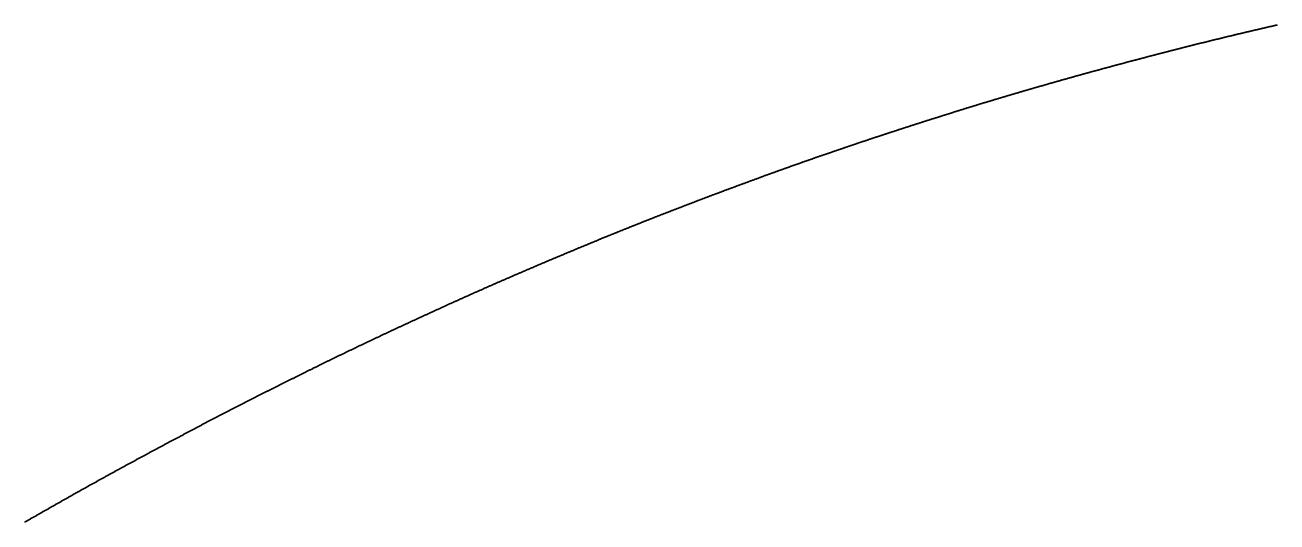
# Model space of a CAD drawing. Header units: metres. Extents: x 0 to 360, y 0 to 49.
# Drawn here: x 90.01 to 101.25, y 43.66 to 48.12 of the extents above; entities that cross this region are included whole.
import ezdxf

# ---------------------------------------------------------------- set-up
doc = ezdxf.new("R2010")
doc.units = ezdxf.units.M

msp = doc.modelspace()

# ---------------------------------------------------------------- linework, layer by layer
for p in [(101.25, 48.124), (100.777, 48.013), (100.783, 48.014), (100.789, 48.015), (100.795, 48.017), (100.8, 48.018), (100.806, 48.02), (100.812, 48.021), (100.818, 48.023), (100.824, 48.024), (100.83, 48.025), (100.835, 48.027), (100.841, 48.028), (100.847, 48.03), (100.853, 48.031), (100.859, 48.032), (100.865, 48.034), (100.87, 48.035), (100.876, 48.037), (100.882, 48.038), (100.888, 48.039), (100.894, 48.041), (100.9, 48.042), (100.906, 48.044), (100.911, 48.045), (100.917, 48.046), (100.923, 48.048), (100.929, 48.049), (100.935, 48.051), (100.941, 48.052), (100.946, 48.053), (100.952, 48.055), (100.958, 48.056), (100.964, 48.058), (100.97, 48.059), (100.976, 48.06), (100.981, 48.062), (100.987, 48.063), (100.993, 48.064), (100.999, 48.066), (101.005, 48.067), (101.011, 48.069), (101.017, 48.07), (101.022, 48.071), (101.028, 48.073), (101.034, 48.074), (101.04, 48.075), (101.046, 48.077), (101.052, 48.078), (101.057, 48.08), (101.063, 48.081), (101.069, 48.082), (101.075, 48.084), (101.081, 48.085), (101.087, 48.086), (101.092, 48.088), (101.098, 48.089), (101.104, 48.091), (101.11, 48.092), (101.116, 48.093), (101.122, 48.095), (101.128, 48.096), (101.133, 48.097), (101.139, 48.099), (101.145, 48.1), (101.151, 48.101), (101.157, 48.103), (101.163, 48.104), (101.168, 48.105), (101.174, 48.107), (101.18, 48.108), (101.186, 48.11), (101.192, 48.111), (101.198, 48.112), (101.203, 48.114), (101.209, 48.115), (101.215, 48.116), (101.221, 48.118), (101.227, 48.119), (101.233, 48.12), (101.239, 48.122), (101.244, 48.123), (100.321, 47.899), (100.327, 47.901), (100.333, 47.902), (100.339, 47.904), (100.345, 47.905), (100.35, 47.907), (100.356, 47.908), (100.362, 47.91), (100.368, 47.911), (100.374, 47.913), (100.38, 47.914), (100.386, 47.916), (100.391, 47.917), (100.397, 47.919), (100.403, 47.92), (100.409, 47.922), (100.415, 47.923), (100.421, 47.925), (100.426, 47.926), (100.432, 47.927), (100.438, 47.929), (100.444, 47.93), (100.45, 47.932), (100.456, 47.933), (100.462, 47.935), (100.467, 47.936), (100.473, 47.938), (100.479, 47.939), (100.485, 47.941), (100.491, 47.942), (100.497, 47.944), (100.502, 47.945), (100.508, 47.947), (100.514, 47.948), (100.52, 47.949), (100.526, 47.951), (100.532, 47.952), (100.537, 47.954), (100.543, 47.955), (100.549, 47.957), (100.555, 47.958), (100.561, 47.96), (100.567, 47.961), (100.573, 47.963), (100.578, 47.964), (100.584, 47.965), (100.59, 47.967), (100.596, 47.968), (100.602, 47.97), (100.608, 47.971), (100.613, 47.973), (100.619, 47.974), (100.625, 47.976), (100.631, 47.977), (100.637, 47.978), (100.643, 47.98), (100.648, 47.981), (100.654, 47.983), (100.66, 47.984), (100.666, 47.986), (100.672, 47.987), (100.678, 47.988), (100.684, 47.99), (100.689, 47.991), (100.695, 47.993), (100.701, 47.994), (100.707, 47.996), (100.713, 47.997), (100.719, 47.998), (100.724, 48), (100.73, 48.001), (100.736, 48.003), (100.742, 48.004), (100.748, 48.006), (100.754, 48.007), (100.759, 48.008), (100.765, 48.01), (100.771, 48.011), (99.895, 47.788), (99.901, 47.79), (99.906, 47.791), (99.912, 47.793), (99.918, 47.794), (99.924, 47.796), (99.93, 47.797), (99.936, 47.799), (99.941, 47.801), (99.947, 47.802), (99.953, 47.804), (99.959, 47.805), (99.965, 47.807), (99.971, 47.808), (99.977, 47.81), (99.982, 47.811), (99.988, 47.813), (99.994, 47.814), (100, 47.816), (100.006, 47.818), (100.012, 47.819), (100.017, 47.821), (100.023, 47.822), (100.029, 47.824), (100.035, 47.825), (100.041, 47.827), (100.047, 47.828), (100.052, 47.83), (100.058, 47.831), (100.064, 47.833), (100.07, 47.834), (100.076, 47.836), (100.082, 47.838), (100.088, 47.839), (100.093, 47.841), (100.099, 47.842), (100.105, 47.844), (100.111, 47.845), (100.117, 47.847), (100.123, 47.848), (100.128, 47.85), (100.134, 47.851), (100.14, 47.853), (100.146, 47.854), (100.152, 47.856), (100.158, 47.857), (100.164, 47.859), (100.169, 47.86), (100.175, 47.862), (100.181, 47.863), (100.187, 47.865), (100.193, 47.866), (100.199, 47.868), (100.204, 47.869), (100.21, 47.871), (100.216, 47.872), (100.222, 47.874), (100.228, 47.875), (100.234, 47.877), (100.239, 47.878), (100.245, 47.88), (100.251, 47.881), (100.257, 47.883), (100.263, 47.884), (100.269, 47.886), (100.275, 47.887), (100.28, 47.889), (100.286, 47.89), (100.292, 47.892), (100.298, 47.893), (100.304, 47.895), (100.31, 47.896), (100.315, 47.898), (99.48, 47.675), (99.486, 47.677), (99.492, 47.678), (99.497, 47.68), (99.503, 47.682), (99.509, 47.683), (99.515, 47.685), (99.521, 47.686), (99.527, 47.688), (99.532, 47.69), (99.538, 47.691), (99.544, 47.693), (99.55, 47.695), (99.556, 47.696), (99.562, 47.698), (99.568, 47.699), (99.573, 47.701), (99.579, 47.703), (99.585, 47.704), (99.591, 47.706), (99.597, 47.707), (99.603, 47.709), (99.608, 47.711), (99.614, 47.712), (99.62, 47.714), (99.626, 47.715), (99.632, 47.717), (99.638, 47.719), (99.643, 47.72), (99.649, 47.722), (99.655, 47.723), (99.661, 47.725), (99.667, 47.727), (99.673, 47.728), (99.679, 47.73), (99.684, 47.731), (99.69, 47.733), (99.696, 47.735), (99.702, 47.736), (99.708, 47.738), (99.714, 47.739), (99.719, 47.741), (99.725, 47.743), (99.731, 47.744), (99.737, 47.746), (99.743, 47.747), (99.749, 47.749), (99.755, 47.75), (99.76, 47.752), (99.766, 47.754), (99.772, 47.755), (99.778, 47.757), (99.784, 47.758), (99.79, 47.76), (99.795, 47.762), (99.801, 47.763), (99.807, 47.765), (99.813, 47.766), (99.819, 47.768), (99.825, 47.769), (99.83, 47.771), (99.836, 47.773), (99.842, 47.774), (99.848, 47.776), (99.854, 47.777), (99.86, 47.779), (99.866, 47.78), (99.871, 47.782), (99.877, 47.783), (99.883, 47.785), (99.889, 47.787), (99.082, 47.562), (99.088, 47.564), (99.094, 47.566), (99.1, 47.567), (99.106, 47.569), (99.112, 47.571), (99.118, 47.572), (99.123, 47.574), (99.129, 47.576), (99.135, 47.577), (99.141, 47.579), (99.147, 47.581), (99.153, 47.582), (99.158, 47.584), (99.164, 47.586), (99.17, 47.588), (99.176, 47.589), (99.182, 47.591), (99.188, 47.593), (99.193, 47.594), (99.199, 47.596), (99.205, 47.598), (99.211, 47.599), (99.217, 47.601), (99.223, 47.603), (99.229, 47.604), (99.234, 47.606), (99.24, 47.608), (99.246, 47.609), (99.252, 47.611), (99.258, 47.613), (99.264, 47.614), (99.269, 47.616), (99.275, 47.618), (99.281, 47.619), (99.287, 47.621), (99.293, 47.623), (99.299, 47.624), (99.305, 47.626), (99.31, 47.628), (99.316, 47.629), (99.322, 47.631), (99.328, 47.632), (99.334, 47.634), (99.34, 47.636), (99.345, 47.637), (99.351, 47.639), (99.357, 47.641), (99.363, 47.642), (99.369, 47.644), (99.375, 47.646), (99.381, 47.647), (99.386, 47.649), (99.392, 47.651), (99.398, 47.652), (99.404, 47.654), (99.41, 47.656), (99.416, 47.657), (99.421, 47.659), (99.427, 47.66), (99.433, 47.662), (99.439, 47.664), (99.445, 47.665), (99.451, 47.667), (99.456, 47.669), (99.462, 47.67), (99.468, 47.672), (99.474, 47.673), (98.703, 47.45), (98.708, 47.452), (98.714, 47.454), (98.72, 47.455), (98.726, 47.457), (98.732, 47.459), (98.738, 47.461), (98.744, 47.462), (98.749, 47.464), (98.755, 47.466), (98.761, 47.468), (98.767, 47.469), (98.773, 47.471), (98.779, 47.473), (98.784, 47.475), (98.79, 47.476), (98.796, 47.478), (98.802, 47.48), (98.808, 47.482), (98.814, 47.483), (98.819, 47.485), (98.825, 47.487), (98.831, 47.489), (98.837, 47.49), (98.843, 47.492), (98.849, 47.494), (98.855, 47.495), (98.86, 47.497), (98.866, 47.499), (98.872, 47.501), (98.878, 47.502), (98.884, 47.504), (98.89, 47.506), (98.895, 47.508), (98.901, 47.509), (98.907, 47.511), (98.913, 47.513), (98.919, 47.514), (98.925, 47.516), (98.931, 47.518), (98.936, 47.52), (98.942, 47.521), (98.948, 47.523), (98.954, 47.525), (98.96, 47.526), (98.966, 47.528), (98.971, 47.53), (98.977, 47.532), (98.983, 47.533), (98.989, 47.535), (98.995, 47.537), (99.001, 47.538), (99.006, 47.54), (99.012, 47.542), (99.018, 47.544), (99.024, 47.545), (99.03, 47.547), (99.036, 47.549), (99.042, 47.55), (99.047, 47.552), (99.053, 47.554), (99.059, 47.555), (99.065, 47.557), (99.071, 47.559), (99.077, 47.561), (98.334, 47.337), (98.34, 47.339), (98.346, 47.341), (98.352, 47.343), (98.358, 47.345), (98.364, 47.347), (98.37, 47.348), (98.375, 47.35), (98.381, 47.352), (98.387, 47.354), (98.393, 47.356), (98.399, 47.357), (98.405, 47.359), (98.41, 47.361), (98.416, 47.363), (98.422, 47.365), (98.428, 47.366), (98.434, 47.368), (98.44, 47.37), (98.445, 47.372), (98.451, 47.374), (98.457, 47.375), (98.463, 47.377), (98.469, 47.379), (98.475, 47.381), (98.481, 47.383), (98.486, 47.384), (98.492, 47.386), (98.498, 47.388), (98.504, 47.39), (98.51, 47.392), (98.516, 47.393), (98.521, 47.395), (98.527, 47.397), (98.533, 47.399), (98.539, 47.401), (98.545, 47.402), (98.551, 47.404), (98.557, 47.406), (98.562, 47.408), (98.568, 47.409), (98.574, 47.411), (98.58, 47.413), (98.586, 47.415), (98.592, 47.417), (98.597, 47.418), (98.603, 47.42), (98.609, 47.422), (98.615, 47.424), (98.621, 47.425), (98.627, 47.427), (98.633, 47.429), (98.638, 47.431), (98.644, 47.432), (98.65, 47.434), (98.656, 47.436), (98.662, 47.438), (98.668, 47.44), (98.673, 47.441), (98.679, 47.443), (98.685, 47.445), (98.691, 47.447), (98.697, 47.448), (97.984, 47.226), (97.99, 47.228), (97.996, 47.23), (98.001, 47.232), (98.007, 47.234), (98.013, 47.236), (98.019, 47.238), (98.025, 47.24), (98.031, 47.241), (98.036, 47.243), (98.042, 47.245), (98.048, 47.247), (98.054, 47.249), (98.06, 47.251), (98.066, 47.253), (98.071, 47.254), (98.077, 47.256), (98.083, 47.258), (98.089, 47.26), (98.095, 47.262), (98.101, 47.264), (98.107, 47.266), (98.112, 47.268), (98.118, 47.269), (98.124, 47.271), (98.13, 47.273), (98.136, 47.275), (98.142, 47.277), (98.147, 47.279), (98.153, 47.281), (98.159, 47.282), (98.165, 47.284), (98.171, 47.286), (98.177, 47.288), (98.183, 47.29), (98.188, 47.292), (98.194, 47.293), (98.2, 47.295), (98.206, 47.297), (98.212, 47.299), (98.218, 47.301), (98.223, 47.303), (98.229, 47.304), (98.235, 47.306), (98.241, 47.308), (98.247, 47.31), (98.253, 47.312), (98.258, 47.314), (98.264, 47.316), (98.27, 47.317), (98.276, 47.319), (98.282, 47.321), (98.288, 47.323), (98.294, 47.325), (98.299, 47.326), (98.305, 47.328), (98.311, 47.33), (98.317, 47.332), (98.323, 47.334), (98.329, 47.336), (97.639, 47.114), (97.645, 47.116), (97.651, 47.117), (97.657, 47.119), (97.662, 47.121), (97.668, 47.123), (97.674, 47.125), (97.68, 47.127), (97.686, 47.129), (97.692, 47.131), (97.697, 47.133), (97.703, 47.135), (97.709, 47.137), (97.715, 47.139), (97.721, 47.141), (97.727, 47.143), (97.733, 47.145), (97.738, 47.146), (97.744, 47.148), (97.75, 47.15), (97.756, 47.152), (97.762, 47.154), (97.768, 47.156), (97.773, 47.158), (97.779, 47.16), (97.785, 47.162), (97.791, 47.164), (97.797, 47.166), (97.803, 47.168), (97.808, 47.169), (97.814, 47.171), (97.82, 47.173), (97.826, 47.175), (97.832, 47.177), (97.838, 47.179), (97.844, 47.181), (97.849, 47.183), (97.855, 47.185), (97.861, 47.187), (97.867, 47.189), (97.873, 47.19), (97.879, 47.192), (97.884, 47.194), (97.89, 47.196), (97.896, 47.198), (97.902, 47.2), (97.908, 47.202), (97.914, 47.204), (97.92, 47.206), (97.925, 47.208), (97.931, 47.209), (97.937, 47.211), (97.943, 47.213), (97.949, 47.215), (97.955, 47.217), (97.96, 47.219), (97.966, 47.221), (97.972, 47.223), (97.978, 47.224), (97.306, 47.001), (97.312, 47.003), (97.318, 47.005), (97.323, 47.007), (97.329, 47.009), (97.335, 47.011), (97.341, 47.013), (97.347, 47.015), (97.353, 47.017), (97.359, 47.019), (97.364, 47.021), (97.37, 47.023), (97.376, 47.025), (97.382, 47.027), (97.388, 47.029), (97.394, 47.031), (97.399, 47.033), (97.405, 47.035), (97.411, 47.037), (97.417, 47.039), (97.423, 47.041), (97.429, 47.043), (97.435, 47.045), (97.44, 47.047), (97.446, 47.049), (97.452, 47.051), (97.458, 47.053), (97.464, 47.055), (97.47, 47.057), (97.475, 47.059), (97.481, 47.061), (97.487, 47.063), (97.493, 47.065), (97.499, 47.067), (97.505, 47.069), (97.51, 47.071), (97.516, 47.073), (97.522, 47.075), (97.528, 47.077), (97.534, 47.078), (97.54, 47.08), (97.546, 47.082), (97.551, 47.084), (97.557, 47.086), (97.563, 47.088), (97.569, 47.09), (97.575, 47.092), (97.581, 47.094), (97.586, 47.096), (97.592, 47.098), (97.598, 47.1), (97.604, 47.102), (97.61, 47.104), (97.616, 47.106), (97.621, 47.108), (97.627, 47.11), (97.633, 47.112), (96.979, 46.888), (96.985, 46.89), (96.99, 46.892), (96.996, 46.894), (97.002, 46.896), (97.008, 46.898), (97.014, 46.9), (97.02, 46.902), (97.025, 46.904), (97.031, 46.906), (97.037, 46.908), (97.043, 46.91), (97.049, 46.912), (97.055, 46.914), (97.061, 46.916), (97.066, 46.918), (97.072, 46.92), (97.078, 46.922), (97.084, 46.924), (97.09, 46.927), (97.096, 46.929), (97.101, 46.931), (97.107, 46.933), (97.113, 46.935), (97.119, 46.937), (97.125, 46.939), (97.131, 46.941), (97.137, 46.943), (97.142, 46.945), (97.148, 46.947), (97.154, 46.949), (97.16, 46.951), (97.166, 46.953), (97.172, 46.955), (97.177, 46.957), (97.183, 46.959), (97.189, 46.961), (97.195, 46.963), (97.201, 46.965), (97.207, 46.967), (97.212, 46.969), (97.218, 46.971), (97.224, 46.973), (97.23, 46.975), (97.236, 46.977), (97.242, 46.979), (97.248, 46.981), (97.253, 46.983), (97.259, 46.985), (97.265, 46.987), (97.271, 46.989), (97.277, 46.991), (97.283, 46.993), (97.288, 46.995), (97.294, 46.997), (97.3, 46.999), (96.663, 46.775), (96.669, 46.777), (96.675, 46.779), (96.681, 46.781), (96.687, 46.783), (96.692, 46.785), (96.698, 46.788), (96.704, 46.79), (96.71, 46.792), (96.716, 46.794), (96.722, 46.796), (96.727, 46.798), (96.733, 46.8), (96.739, 46.802), (96.745, 46.804), (96.751, 46.807), (96.757, 46.809), (96.763, 46.811), (96.768, 46.813), (96.774, 46.815), (96.78, 46.817), (96.786, 46.819), (96.792, 46.821), (96.798, 46.823), (96.803, 46.825), (96.809, 46.827), (96.815, 46.83), (96.821, 46.832), (96.827, 46.834), (96.833, 46.836), (96.838, 46.838), (96.844, 46.84), (96.85, 46.842), (96.856, 46.844), (96.862, 46.846), (96.868, 46.848), (96.874, 46.85), (96.879, 46.852), (96.885, 46.855), (96.891, 46.857), (96.897, 46.859), (96.903, 46.861), (96.909, 46.863), (96.914, 46.865), (96.92, 46.867), (96.926, 46.869), (96.932, 46.871), (96.938, 46.873), (96.944, 46.875), (96.95, 46.877), (96.955, 46.879), (96.961, 46.881), (96.967, 46.883), (96.973, 46.886), (96.359, 46.663), (96.365, 46.666), (96.371, 46.668), (96.377, 46.67), (96.383, 46.672), (96.389, 46.674), (96.394, 46.676), (96.4, 46.679), (96.406, 46.681), (96.412, 46.683), (96.418, 46.685), (96.424, 46.687), (96.429, 46.689), (96.435, 46.692), (96.441, 46.694), (96.447, 46.696), (96.453, 46.698), (96.459, 46.7), (96.465, 46.702), (96.47, 46.705), (96.476, 46.707), (96.482, 46.709), (96.488, 46.711), (96.494, 46.713), (96.5, 46.715), (96.505, 46.717), (96.511, 46.72), (96.517, 46.722), (96.523, 46.724), (96.529, 46.726), (96.535, 46.728), (96.54, 46.73), (96.546, 46.732), (96.552, 46.735), (96.558, 46.737), (96.564, 46.739), (96.57, 46.741), (96.576, 46.743), (96.581, 46.745), (96.587, 46.747), (96.593, 46.749), (96.599, 46.752), (96.605, 46.754), (96.611, 46.756), (96.616, 46.758), (96.622, 46.76), (96.628, 46.762), (96.634, 46.764), (96.64, 46.766), (96.646, 46.769), (96.652, 46.771), (96.657, 46.773), (96.061, 46.551), (96.067, 46.554), (96.073, 46.556), (96.079, 46.558), (96.085, 46.56), (96.091, 46.563), (96.096, 46.565), (96.102, 46.567), (96.108, 46.569), (96.114, 46.571), (96.12, 46.574), (96.126, 46.576), (96.132, 46.578), (96.137, 46.58), (96.143, 46.582), (96.149, 46.585), (96.155, 46.587), (96.161, 46.589), (96.167, 46.591), (96.172, 46.594), (96.178, 46.596), (96.184, 46.598), (96.19, 46.6), (96.196, 46.602), (96.202, 46.605), (96.207, 46.607), (96.213, 46.609), (96.219, 46.611), (96.225, 46.613), (96.231, 46.615), (96.237, 46.618), (96.243, 46.62), (96.248, 46.622), (96.254, 46.624), (96.26, 46.626), (96.266, 46.629), (96.272, 46.631), (96.278, 46.633), (96.283, 46.635), (96.289, 46.637), (96.295, 46.64), (96.301, 46.642), (96.307, 46.644), (96.313, 46.646), (96.318, 46.648), (96.324, 46.65), (96.33, 46.653), (96.336, 46.655), (96.342, 46.657), (96.348, 46.659), (96.354, 46.661), (95.769, 46.439), (95.775, 46.441), (95.781, 46.443), (95.787, 46.446), (95.793, 46.448), (95.799, 46.45), (95.804, 46.453), (95.81, 46.455), (95.816, 46.457), (95.822, 46.459), (95.828, 46.462), (95.834, 46.464), (95.839, 46.466), (95.845, 46.468), (95.851, 46.471), (95.857, 46.473), (95.863, 46.475), (95.869, 46.477), (95.875, 46.48), (95.88, 46.482), (95.886, 46.484), (95.892, 46.486), (95.898, 46.489), (95.904, 46.491), (95.91, 46.493), (95.915, 46.495), (95.921, 46.498), (95.927, 46.5), (95.933, 46.502), (95.939, 46.504), (95.945, 46.507), (95.95, 46.509), (95.956, 46.511), (95.962, 46.513), (95.968, 46.516), (95.974, 46.518), (95.98, 46.52), (95.985, 46.522), (95.991, 46.525), (95.997, 46.527), (96.003, 46.529), (96.009, 46.531), (96.015, 46.534), (96.021, 46.536), (96.026, 46.538), (96.032, 46.54), (96.038, 46.543), (96.044, 46.545), (96.05, 46.547), (96.056, 46.549), (95.483, 46.326), (95.489, 46.328), (95.495, 46.331), (95.501, 46.333), (95.506, 46.335), (95.512, 46.338), (95.518, 46.34), (95.524, 46.342), (95.53, 46.345), (95.536, 46.347), (95.542, 46.349), (95.547, 46.352), (95.553, 46.354), (95.559, 46.356), (95.565, 46.359), (95.571, 46.361), (95.577, 46.363), (95.582, 46.365), (95.588, 46.368), (95.594, 46.37), (95.6, 46.372), (95.606, 46.375), (95.612, 46.377), (95.617, 46.379), (95.623, 46.382), (95.629, 46.384), (95.635, 46.386), (95.641, 46.389), (95.647, 46.391), (95.653, 46.393), (95.658, 46.395), (95.664, 46.398), (95.67, 46.4), (95.676, 46.402), (95.682, 46.405), (95.688, 46.407), (95.693, 46.409), (95.699, 46.411), (95.705, 46.414), (95.711, 46.416), (95.717, 46.418), (95.723, 46.421), (95.728, 46.423), (95.734, 46.425), (95.74, 46.427), (95.746, 46.43), (95.752, 46.432), (95.758, 46.434), (95.764, 46.437), (95.203, 46.213), (95.209, 46.215), (95.214, 46.218), (95.22, 46.22), (95.226, 46.222), (95.232, 46.225), (95.238, 46.227), (95.244, 46.23), (95.249, 46.232), (95.255, 46.234), (95.261, 46.237), (95.267, 46.239), (95.273, 46.241), (95.279, 46.244), (95.285, 46.246), (95.29, 46.249), (95.296, 46.251), (95.302, 46.253), (95.308, 46.256), (95.314, 46.258), (95.32, 46.26), (95.325, 46.263), (95.331, 46.265), (95.337, 46.267), (95.343, 46.27), (95.349, 46.272), (95.355, 46.274), (95.36, 46.277), (95.366, 46.279), (95.372, 46.282), (95.378, 46.284), (95.384, 46.286), (95.39, 46.289), (95.396, 46.291), (95.401, 46.293), (95.407, 46.296), (95.413, 46.298), (95.419, 46.3), (95.425, 46.303), (95.431, 46.305), (95.436, 46.307), (95.442, 46.31), (95.448, 46.312), (95.454, 46.314), (95.46, 46.317), (95.466, 46.319), (95.471, 46.321), (95.477, 46.324), (94.934, 46.102), (94.94, 46.105), (94.946, 46.107), (94.952, 46.11), (94.957, 46.112), (94.963, 46.114), (94.969, 46.117), (94.975, 46.119), (94.981, 46.122), (94.987, 46.124), (94.993, 46.126), (94.998, 46.129), (95.004, 46.131), (95.01, 46.134), (95.016, 46.136), (95.022, 46.139), (95.028, 46.141), (95.033, 46.143), (95.039, 46.146), (95.045, 46.148), (95.051, 46.151), (95.057, 46.153), (95.063, 46.155), (95.068, 46.158), (95.074, 46.16), (95.08, 46.163), (95.086, 46.165), (95.092, 46.167), (95.098, 46.17), (95.103, 46.172), (95.109, 46.175), (95.115, 46.177), (95.121, 46.179), (95.127, 46.182), (95.133, 46.184), (95.139, 46.187), (95.144, 46.189), (95.15, 46.191), (95.156, 46.194), (95.162, 46.196), (95.168, 46.199), (95.174, 46.201), (95.179, 46.203), (95.185, 46.206), (95.191, 46.208), (95.197, 46.211), (94.666, 45.989), (94.671, 45.992), (94.677, 45.994), (94.683, 45.997), (94.689, 45.999), (94.695, 46.002), (94.701, 46.004), (94.706, 46.007), (94.712, 46.009), (94.718, 46.012), (94.724, 46.014), (94.73, 46.016), (94.736, 46.019), (94.741, 46.021), (94.747, 46.024), (94.753, 46.026), (94.759, 46.029), (94.765, 46.031), (94.771, 46.034), (94.776, 46.036), (94.782, 46.039), (94.788, 46.041), (94.794, 46.044), (94.8, 46.046), (94.806, 46.048), (94.812, 46.051), (94.817, 46.053), (94.823, 46.056), (94.829, 46.058), (94.835, 46.061), (94.841, 46.063), (94.847, 46.066), (94.852, 46.068), (94.858, 46.071), (94.864, 46.073), (94.87, 46.075), (94.876, 46.078), (94.882, 46.08), (94.887, 46.083), (94.893, 46.085), (94.899, 46.088), (94.905, 46.09), (94.911, 46.092), (94.917, 46.095), (94.922, 46.097), (94.928, 46.1), (94.403, 45.876), (94.409, 45.879), (94.414, 45.882), (94.42, 45.884), (94.426, 45.887), (94.432, 45.889), (94.438, 45.892), (94.444, 45.894), (94.449, 45.897), (94.455, 45.899), (94.461, 45.902), (94.467, 45.904), (94.473, 45.907), (94.479, 45.909), (94.485, 45.912), (94.49, 45.914), (94.496, 45.917), (94.502, 45.919), (94.508, 45.922), (94.514, 45.924), (94.52, 45.927), (94.525, 45.929), (94.531, 45.932), (94.537, 45.934), (94.543, 45.937), (94.549, 45.939), (94.555, 45.942), (94.56, 45.944), (94.566, 45.947), (94.572, 45.949), (94.578, 45.952), (94.584, 45.954), (94.59, 45.957), (94.595, 45.959), (94.601, 45.962), (94.607, 45.964), (94.613, 45.967), (94.619, 45.969), (94.625, 45.972), (94.63, 45.974), (94.636, 45.977), (94.642, 45.979), (94.648, 45.982), (94.654, 45.984), (94.66, 45.987), (94.146, 45.764), (94.152, 45.767), (94.158, 45.769), (94.163, 45.772), (94.169, 45.774), (94.175, 45.777), (94.181, 45.78), (94.187, 45.782), (94.193, 45.785), (94.198, 45.787), (94.204, 45.79), (94.21, 45.792), (94.216, 45.795), (94.222, 45.798), (94.228, 45.8), (94.233, 45.803), (94.239, 45.805), (94.245, 45.808), (94.251, 45.81), (94.257, 45.813), (94.263, 45.815), (94.268, 45.818), (94.274, 45.821), (94.28, 45.823), (94.286, 45.826), (94.292, 45.828), (94.298, 45.831), (94.304, 45.833), (94.309, 45.836), (94.315, 45.838), (94.321, 45.841), (94.327, 45.844), (94.333, 45.846), (94.339, 45.849), (94.344, 45.851), (94.35, 45.854), (94.356, 45.856), (94.362, 45.859), (94.368, 45.861), (94.374, 45.864), (94.379, 45.866), (94.385, 45.869), (94.391, 45.871), (94.397, 45.874), (93.895, 45.652), (93.901, 45.655), (93.907, 45.658), (93.912, 45.66), (93.918, 45.663), (93.924, 45.665), (93.93, 45.668), (93.936, 45.671), (93.942, 45.673), (93.947, 45.676), (93.953, 45.678), (93.959, 45.681), (93.965, 45.684), (93.971, 45.686), (93.977, 45.689), (93.982, 45.692), (93.988, 45.694), (93.994, 45.697), (94, 45.699), (94.006, 45.702), (94.012, 45.705), (94.017, 45.707), (94.023, 45.71), (94.029, 45.712), (94.035, 45.715), (94.041, 45.718), (94.047, 45.72), (94.052, 45.723), (94.058, 45.725), (94.064, 45.728), (94.07, 45.731), (94.076, 45.733), (94.082, 45.736), (94.088, 45.738), (94.093, 45.741), (94.099, 45.743), (94.105, 45.746), (94.111, 45.749), (94.117, 45.751), (94.123, 45.754), (94.128, 45.756), (94.134, 45.759), (94.14, 45.762), (93.644, 45.538), (93.65, 45.541), (93.656, 45.544), (93.661, 45.546), (93.667, 45.549), (93.673, 45.552), (93.679, 45.554), (93.685, 45.557), (93.691, 45.56), (93.696, 45.562), (93.702, 45.565), (93.708, 45.568), (93.714, 45.57), (93.72, 45.573), (93.726, 45.576), (93.731, 45.578), (93.737, 45.581), (93.743, 45.584), (93.749, 45.586), (93.755, 45.589), (93.761, 45.592), (93.766, 45.594), (93.772, 45.597), (93.778, 45.6), (93.784, 45.602), (93.79, 45.605), (93.796, 45.607), (93.802, 45.61), (93.807, 45.613), (93.813, 45.615), (93.819, 45.618), (93.825, 45.621), (93.831, 45.623), (93.837, 45.626), (93.842, 45.629), (93.848, 45.631), (93.854, 45.634), (93.86, 45.636), (93.866, 45.639), (93.872, 45.642), (93.877, 45.644), (93.883, 45.647), (93.889, 45.65), (93.405, 45.428), (93.411, 45.431), (93.416, 45.433), (93.422, 45.436), (93.428, 45.439), (93.434, 45.442), (93.44, 45.444), (93.446, 45.447), (93.451, 45.45), (93.457, 45.452), (93.463, 45.455), (93.469, 45.458), (93.475, 45.46), (93.481, 45.463), (93.486, 45.466), (93.492, 45.469), (93.498, 45.471), (93.504, 45.474), (93.51, 45.477), (93.516, 45.479), (93.521, 45.482), (93.527, 45.485), (93.533, 45.487), (93.539, 45.49), (93.545, 45.493), (93.551, 45.496), (93.556, 45.498), (93.562, 45.501), (93.568, 45.504), (93.574, 45.506), (93.58, 45.509), (93.586, 45.512), (93.591, 45.514), (93.597, 45.517), (93.603, 45.52), (93.609, 45.522), (93.615, 45.525), (93.621, 45.528), (93.626, 45.53), (93.632, 45.533), (93.638, 45.536), (93.165, 45.316), (93.171, 45.318), (93.177, 45.321), (93.183, 45.324), (93.189, 45.327), (93.195, 45.329), (93.2, 45.332), (93.206, 45.335), (93.212, 45.338), (93.218, 45.34), (93.224, 45.343), (93.23, 45.346), (93.235, 45.349), (93.241, 45.351), (93.247, 45.354), (93.253, 45.357), (93.259, 45.36), (93.265, 45.362), (93.27, 45.365), (93.276, 45.368), (93.282, 45.371), (93.288, 45.373), (93.294, 45.376), (93.3, 45.379), (93.305, 45.382), (93.311, 45.384), (93.317, 45.387), (93.323, 45.39), (93.329, 45.393), (93.335, 45.395), (93.34, 45.398), (93.346, 45.401), (93.352, 45.403), (93.358, 45.406), (93.364, 45.409), (93.37, 45.412), (93.375, 45.414), (93.381, 45.417), (93.387, 45.42), (93.393, 45.423), (93.399, 45.425), (92.926, 45.202), (92.932, 45.204), (92.938, 45.207), (92.944, 45.21), (92.95, 45.213), (92.955, 45.216), (92.961, 45.218), (92.967, 45.221), (92.973, 45.224), (92.979, 45.227), (92.985, 45.23), (92.99, 45.232), (92.996, 45.235), (93.002, 45.238), (93.008, 45.241), (93.014, 45.244), (93.02, 45.246), (93.025, 45.249), (93.031, 45.252), (93.037, 45.255), (93.043, 45.257), (93.049, 45.26), (93.055, 45.263), (93.06, 45.266), (93.066, 45.269), (93.072, 45.271), (93.078, 45.274), (93.084, 45.277), (93.09, 45.28), (93.095, 45.282), (93.101, 45.285), (93.107, 45.288), (93.113, 45.291), (93.119, 45.294), (93.125, 45.296), (93.13, 45.299), (93.136, 45.302), (93.142, 45.305), (93.148, 45.307), (93.154, 45.31), (93.16, 45.313), (92.693, 45.088), (92.699, 45.091), (92.705, 45.094), (92.71, 45.097), (92.716, 45.1), (92.722, 45.103), (92.728, 45.106), (92.734, 45.108), (92.74, 45.111), (92.745, 45.114), (92.751, 45.117), (92.757, 45.12), (92.763, 45.123), (92.769, 45.125), (92.775, 45.128), (92.78, 45.131), (92.786, 45.134), (92.792, 45.137), (92.798, 45.14), (92.804, 45.142), (92.81, 45.145), (92.815, 45.148), (92.821, 45.151), (92.827, 45.154), (92.833, 45.157), (92.839, 45.159), (92.845, 45.162), (92.85, 45.165), (92.856, 45.168), (92.862, 45.171), (92.868, 45.173), (92.874, 45.176), (92.88, 45.179), (92.885, 45.182), (92.891, 45.185), (92.897, 45.188), (92.903, 45.19), (92.909, 45.193), (92.915, 45.196), (92.92, 45.199), (92.465, 44.977), (92.471, 44.979), (92.477, 44.982), (92.483, 44.985), (92.489, 44.988), (92.495, 44.991), (92.5, 44.994), (92.506, 44.997), (92.512, 45), (92.518, 45.002), (92.524, 45.005), (92.53, 45.008), (92.535, 45.011), (92.541, 45.014), (92.547, 45.017), (92.553, 45.02), (92.559, 45.023), (92.565, 45.026), (92.57, 45.028), (92.576, 45.031), (92.582, 45.034), (92.588, 45.037), (92.594, 45.04), (92.6, 45.043), (92.605, 45.046), (92.611, 45.048), (92.617, 45.051), (92.623, 45.054), (92.629, 45.057), (92.635, 45.06), (92.64, 45.063), (92.646, 45.066), (92.652, 45.068), (92.658, 45.071), (92.664, 45.074), (92.67, 45.077), (92.675, 45.08), (92.681, 45.083), (92.687, 45.086), (92.244, 44.866), (92.25, 44.869), (92.255, 44.872), (92.261, 44.875), (92.267, 44.878), (92.273, 44.88), (92.279, 44.883), (92.285, 44.886), (92.29, 44.889), (92.296, 44.892), (92.302, 44.895), (92.308, 44.898), (92.314, 44.901), (92.32, 44.904), (92.325, 44.907), (92.331, 44.91), (92.337, 44.913), (92.343, 44.916), (92.349, 44.918), (92.355, 44.921), (92.36, 44.924), (92.366, 44.927), (92.372, 44.93), (92.378, 44.933), (92.384, 44.936), (92.39, 44.939), (92.395, 44.942), (92.401, 44.945), (92.407, 44.948), (92.413, 44.95), (92.419, 44.953), (92.425, 44.956), (92.43, 44.959), (92.436, 44.962), (92.442, 44.965), (92.448, 44.968), (92.454, 44.971), (92.46, 44.974), (92.022, 44.754), (92.028, 44.757), (92.034, 44.76), (92.04, 44.763), (92.046, 44.765), (92.051, 44.768), (92.057, 44.771), (92.063, 44.774), (92.069, 44.777), (92.075, 44.78), (92.081, 44.783), (92.086, 44.786), (92.092, 44.789), (92.098, 44.792), (92.104, 44.795), (92.11, 44.798), (92.116, 44.801), (92.121, 44.804), (92.127, 44.807), (92.133, 44.81), (92.139, 44.813), (92.145, 44.816), (92.151, 44.819), (92.156, 44.822), (92.162, 44.825), (92.168, 44.828), (92.174, 44.831), (92.18, 44.834), (92.186, 44.836), (92.191, 44.839), (92.197, 44.842), (92.203, 44.845), (92.209, 44.848), (92.215, 44.851), (92.22, 44.854), (92.226, 44.857), (92.232, 44.86), (92.238, 44.863), (91.801, 44.64), (91.807, 44.643), (91.812, 44.646), (91.818, 44.649), (91.824, 44.652), (91.83, 44.655), (91.836, 44.658), (91.842, 44.661), (91.847, 44.664), (91.853, 44.667), (91.859, 44.67), (91.865, 44.673), (91.871, 44.676), (91.876, 44.679), (91.882, 44.682), (91.888, 44.685), (91.894, 44.688), (91.9, 44.691), (91.906, 44.694), (91.911, 44.697), (91.917, 44.7), (91.923, 44.703), (91.929, 44.706), (91.935, 44.709), (91.941, 44.712), (91.946, 44.715), (91.952, 44.718), (91.958, 44.721), (91.964, 44.724), (91.97, 44.727), (91.976, 44.73), (91.981, 44.733), (91.987, 44.736), (91.993, 44.739), (91.999, 44.742), (92.005, 44.745), (92.011, 44.748), (92.016, 44.751), (91.585, 44.527), (91.591, 44.53), (91.597, 44.534), (91.602, 44.537), (91.608, 44.54), (91.614, 44.543), (91.62, 44.546), (91.626, 44.549), (91.632, 44.552), (91.637, 44.555), (91.643, 44.558), (91.649, 44.561), (91.655, 44.564), (91.661, 44.567), (91.667, 44.57), (91.672, 44.573), (91.678, 44.576), (91.684, 44.579), (91.69, 44.582), (91.696, 44.585), (91.702, 44.588), (91.707, 44.591), (91.713, 44.594), (91.719, 44.597), (91.725, 44.6), (91.731, 44.603), (91.737, 44.607), (91.742, 44.61), (91.748, 44.613), (91.754, 44.616), (91.76, 44.619), (91.766, 44.622), (91.772, 44.625), (91.777, 44.628), (91.783, 44.631), (91.789, 44.634), (91.795, 44.637), (91.375, 44.417), (91.381, 44.42), (91.387, 44.423), (91.393, 44.426), (91.399, 44.429), (91.404, 44.432), (91.41, 44.435), (91.416, 44.438), (91.422, 44.441), (91.428, 44.445), (91.433, 44.448), (91.439, 44.451), (91.445, 44.454), (91.451, 44.457), (91.457, 44.46), (91.463, 44.463), (91.468, 44.466), (91.474, 44.469), (91.48, 44.472), (91.486, 44.475), (91.492, 44.478), (91.498, 44.481), (91.503, 44.485), (91.509, 44.488), (91.515, 44.491), (91.521, 44.494), (91.527, 44.497), (91.533, 44.5), (91.538, 44.503), (91.544, 44.506), (91.55, 44.509), (91.556, 44.512), (91.562, 44.515), (91.568, 44.518), (91.573, 44.521), (91.579, 44.524), (91.16, 44.301), (91.165, 44.305), (91.171, 44.308), (91.177, 44.311), (91.183, 44.314), (91.189, 44.317), (91.195, 44.32), (91.2, 44.323), (91.206, 44.327), (91.212, 44.33), (91.218, 44.333), (91.224, 44.336), (91.23, 44.339), (91.235, 44.342), (91.241, 44.345), (91.247, 44.348), (91.253, 44.351), (91.259, 44.355), (91.264, 44.358), (91.27, 44.361), (91.276, 44.364), (91.282, 44.367), (91.288, 44.37), (91.294, 44.373), (91.299, 44.376), (91.305, 44.379), (91.311, 44.383), (91.317, 44.386), (91.323, 44.389), (91.329, 44.392), (91.334, 44.395), (91.34, 44.398), (91.346, 44.401), (91.352, 44.404), (91.358, 44.407), (91.364, 44.411), (91.369, 44.414), (90.956, 44.191), (90.961, 44.194), (90.967, 44.197), (90.973, 44.201), (90.979, 44.204), (90.985, 44.207), (90.991, 44.21), (90.996, 44.213), (91.002, 44.216), (91.008, 44.22), (91.014, 44.223), (91.02, 44.226), (91.026, 44.229), (91.031, 44.232), (91.037, 44.235), (91.043, 44.239), (91.049, 44.242), (91.055, 44.245), (91.061, 44.248), (91.066, 44.251), (91.072, 44.254), (91.078, 44.257), (91.084, 44.261), (91.09, 44.264), (91.095, 44.267), (91.101, 44.27), (91.107, 44.273), (91.113, 44.276), (91.119, 44.279), (91.125, 44.283), (91.13, 44.286), (91.136, 44.289), (91.142, 44.292), (91.148, 44.295), (91.154, 44.298), (90.752, 44.079), (90.758, 44.083), (90.763, 44.086), (90.769, 44.089), (90.775, 44.092), (90.781, 44.095), (90.787, 44.099), (90.793, 44.102), (90.798, 44.105), (90.804, 44.108), (90.81, 44.111), (90.816, 44.115), (90.822, 44.118), (90.827, 44.121), (90.833, 44.124), (90.839, 44.127), (90.845, 44.131), (90.851, 44.134), (90.857, 44.137), (90.862, 44.14), (90.868, 44.143), (90.874, 44.147), (90.88, 44.15), (90.886, 44.153), (90.892, 44.156), (90.897, 44.159), (90.903, 44.162), (90.909, 44.166), (90.915, 44.169), (90.921, 44.172), (90.927, 44.175), (90.932, 44.178), (90.938, 44.182), (90.944, 44.185), (90.95, 44.188), (90.548, 43.966), (90.554, 43.97), (90.559, 43.973), (90.565, 43.976), (90.571, 43.979), (90.577, 43.983), (90.583, 43.986), (90.589, 43.989), (90.594, 43.992), (90.6, 43.996), (90.606, 43.999), (90.612, 44.002), (90.618, 44.005), (90.624, 44.008), (90.629, 44.012), (90.635, 44.015), (90.641, 44.018), (90.647, 44.021), (90.653, 44.025), (90.659, 44.028), (90.664, 44.031), (90.67, 44.034), (90.676, 44.038), (90.682, 44.041), (90.688, 44.044), (90.693, 44.047), (90.699, 44.05), (90.705, 44.054), (90.711, 44.057), (90.717, 44.06), (90.723, 44.063), (90.728, 44.067), (90.734, 44.07), (90.74, 44.073), (90.746, 44.076), (90.344, 43.852), (90.35, 43.855), (90.356, 43.859), (90.361, 43.862), (90.367, 43.865), (90.373, 43.868), (90.379, 43.872), (90.385, 43.875), (90.391, 43.878), (90.396, 43.882), (90.402, 43.885), (90.408, 43.888), (90.414, 43.891), (90.42, 43.895), (90.426, 43.898), (90.431, 43.901), (90.437, 43.904), (90.443, 43.908), (90.449, 43.911), (90.455, 43.914), (90.46, 43.917), (90.466, 43.921), (90.472, 43.924), (90.478, 43.927), (90.484, 43.931), (90.49, 43.934), (90.495, 43.937), (90.501, 43.94), (90.507, 43.944), (90.513, 43.947), (90.519, 43.95), (90.525, 43.953), (90.53, 43.957), (90.536, 43.96), (90.542, 43.963), (90.146, 43.74), (90.152, 43.743), (90.158, 43.746), (90.163, 43.75), (90.169, 43.753), (90.175, 43.756), (90.181, 43.76), (90.187, 43.763), (90.193, 43.766), (90.198, 43.77), (90.204, 43.773), (90.21, 43.776), (90.216, 43.779), (90.222, 43.783), (90.228, 43.786), (90.233, 43.789), (90.239, 43.793), (90.245, 43.796), (90.251, 43.799), (90.257, 43.803), (90.262, 43.806), (90.268, 43.809), (90.274, 43.812), (90.28, 43.816), (90.286, 43.819), (90.292, 43.822), (90.297, 43.826), (90.303, 43.829), (90.309, 43.832), (90.315, 43.836), (90.321, 43.839), (90.327, 43.842), (90.332, 43.845), (90.338, 43.849), (90.006, 43.66), (90.012, 43.663), (90.018, 43.666), (90.024, 43.67), (90.03, 43.673), (90.035, 43.676), (90.041, 43.68), (90.047, 43.683), (90.053, 43.686), (90.059, 43.69), (90.064, 43.693), (90.07, 43.696), (90.076, 43.7), (90.082, 43.703), (90.088, 43.706), (90.094, 43.71), (90.099, 43.713), (90.105, 43.716), (90.111, 43.72), (90.117, 43.723), (90.123, 43.726), (90.129, 43.73), (90.134, 43.733), (90.14, 43.736)]:
    msp.add_point(p)

doc.saveas('drawing.dxf')
